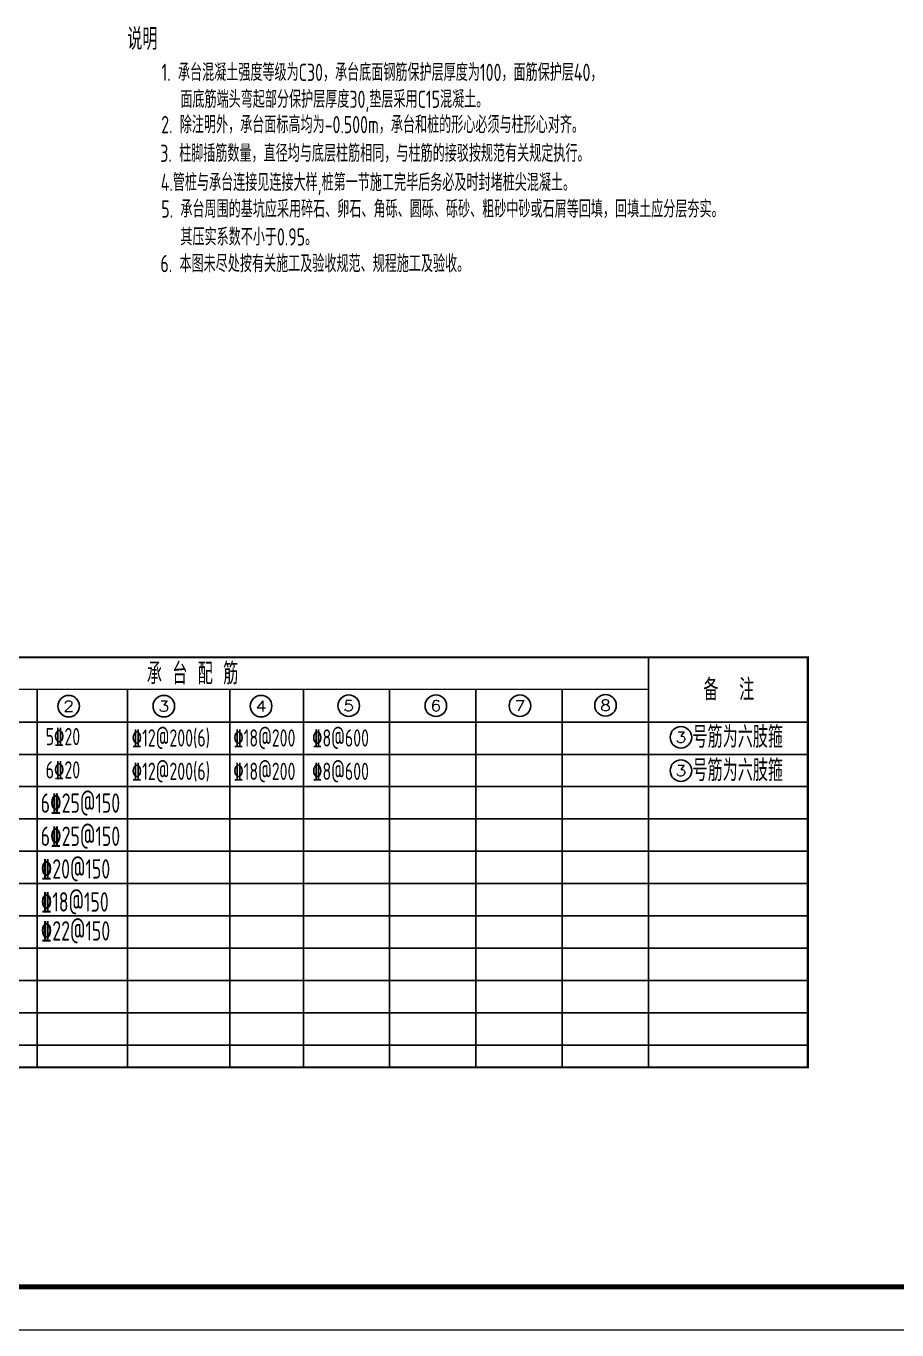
# Model space of a CAD drawing. Extents: x 3968514 to 5230306, y -516551 to -228246.
# Drawn here: x 4421007 to 4441204, y -359553 to -329294 of the extents above; entities that cross this region are included whole.
import ezdxf
from ezdxf.enums import TextEntityAlignment as Align

# ---------------------------------------------------------------- set-up
doc = ezdxf.new("R2010")
doc.units = 0
doc.header["$LTSCALE"] = 1000
doc.header["$MEASUREMENT"] = 0
doc.layers.add('FRAME', color=3, linetype='Continuous', lineweight=18)
doc.layers.add('PUB_TEXT', color=7, linetype='Continuous')
doc.styles.add('_HZTXT', font='simplex.shx', dxfattribs={"width": 0.8, "bigfont": 'hztxt.shx'})
doc.styles.add('COMP', font='complex', dxfattribs={"bigfont": 'hztxt'})
doc.styles.add('TSSD_REIN', font='Tssdeng.shx', dxfattribs={"width": 0.7, "bigfont": 'hztxt.shx'})

# ---------------------------------------------------------------- blocks, each defined once
blk = doc.blocks.new('A$C0B803521')
at = {"layer": 'FRAME', "lineweight": 140}
blk.add_line((-97543, 35252), (-16943, 35252), dxfattribs=at)
at = {"layer": 'FRAME', "lineweight": 18}
blk.add_line((-100043, 34252), (-15943, 34252), dxfattribs=at)

msp = doc.modelspace()

# ---------------------------------------------------------------- linework, layer by layer
for centre, start, end in [((4421995.55043, -345077.08246, -1.01388), 0, 180), ((4424202.9496, -345077.08246, -1.01388), 0, 180), ((4426457.16125, -345077.07754, -1.01388), 0, 180), ((4428490.42567, -345067.09755, -1.01388), 0, 180), ((4430511.61009, -345067.09755, -1.01388), 0, 180), ((4432460.42379, -345067.09755, -1.01388), 0, 180), ((4434445.46859, -345058.41876, -1.01388), 0, 180), ((4421995.55043, -345077.08246, -1.01388), 180, 0), ((4424202.9496, -345077.08246, -1.01388), 180, 0), ((4426457.16125, -345077.07754, -1.01388), 180, 0), ((4428490.42567, -345067.09755, -1.01388), 180, 0), ((4430511.61009, -345067.09755, -1.01388), 180, 0), ((4432460.42379, -345067.09755, -1.01388), 180, 0), ((4434445.46859, -345058.41876, -1.01388), 180, 0), ((4436194.96328, -345799.46897, -0.34445), 0, 180), ((4436194.96328, -345799.46897, -0.34445), 180, 0), ((4436194.96328, -346573.69062, -0.34445), 0, 180), ((4436194.96328, -346573.69062, -0.34445), 180, 0)]:
    msp.add_arc(centre, 250, start, end)
at = {"layer": 'PUB_TEXT', "color": 3}
for p, q in [((4435439.28601, -343935.17323, -1.01388), (4435439.28601, -353448.00406, 0.40555)), ((4404639.53516, -344695.15321, -1.01388), (4435439.28601, -344685.17323, -1.01388)), ((4421261.85814, -344695.15321, -1.01388), (4421261.85814, -353457.98405, 0.40555)), ((4423357.99226, -344695.15321, -1.01388), (4423357.99226, -353457.98405, 0.40555)), ((4425731.18673, -344695.15321, -1.01388), (4425731.18673, -353457.98405, 0.40555)), ((4427439.28601, -344685.17323, -1.01388), (4427439.28601, -353448.00406, 0.40555)), ((4429439.03685, -344685.17323, -1.01388), (4429439.03685, -353448.00406, 0.40555)), ((4431438.78769, -344685.17323, -1.01388), (4431438.78769, -353448.00406, 0.40555)), ((4433438.78769, -344686.4695, -1.01388), (4433438.78769, -353449.30034, 0.40555)), ((4397639.53516, -345445.15321, -1.01388), (4439139.53516, -345445.15321, -1.01388)), ((4397639.53516, -345445.15321, -0.76388), (4439139.53516, -345445.15321, -0.76388)), ((4397639.53516, -346195.15321, -0.79722), (4439139.53516, -346195.15321, -0.79722)), ((4397639.53516, -346945.15321, -0.59445), (4439139.53516, -346945.15321, -0.59445)), ((4397639.53516, -347695.15321, -0.59445), (4439139.53516, -347695.15321, -0.59445)), ((4397639.53516, -348445.15321, -0.59445), (4439139.53516, -348445.15321, -0.59445)), ((4397639.53516, -349195.15321, -0.59445), (4439139.53516, -349195.15321, -0.59445)), ((4397639.53516, -349945.15321, -0.59445), (4439139.53516, -349945.15321, -0.59445)), ((4397639.53516, -350695.15321, -1.09445), (4439139.53516, -350695.15321, -1.09445)), ((4397639.53516, -351445.15321, -0.59445), (4439139.53516, -351445.15321, -0.59445)), ((4397639.53516, -352195.15321, -0.59445), (4439139.53516, -352195.15321, -0.59445)), ((4397639.53516, -352945.15321, -0.59445), (4439139.53516, -352945.15321, -0.59445)), ((4397639.53516, -353457.98405, -0.59445), (4439139.53516, -353457.98405, -0.59445))]:
    msp.add_line(p, q, dxfattribs=at)
at = {"layer": 'PUB_TEXT', "color": 3, "const_width": 50, "elevation": -0.59445}
msp.add_lwpolyline([(4397639.53516, -343945.15321), (4439139.53516, -343945.15321), (4439139.53516, -353457.98405), (4397639.53516, -353457.98405)], close=True, dxfattribs=at)

# ---------------------------------------------------------------- block references
msp.add_blockref('A$C0B803521', (4490764.12454, -393805.3043))

# ---------------------------------------------------------------- texts
at = {"color": 7, "style": 'TSSD_REIN', "width": 0.7}
for s, p in [('1. 承台混凝土强度等级为C30，承台底面钢筋保护层厚度为100，面筋保护层40，', (4424147.44251, -330567.22655)), ('面底筋端头弯起部分保护层厚度30,垫层采用C15混凝土。', (4424585.68346, -331192.11134)), ('2. 除注明外，承台面标高均为-0.500m，承台和桩的形心必须与柱形心对齐。', (4424141.32654, -331781.15974)), ('3. 柱脚插筋数量，直径均与底层柱筋相同，与柱筋的接驳按规范有关规定执行。', (4424119.39924, -332445.82403)), ('4.管桩与承台连接见连接大样,桩第一节施工完毕后务必及时封堵桩尖混凝土。', (4424130.16531, -333122.01603)), ('5. 承台周围的基坑应采用碎石、卵石、角砾、圆砾、砾砂、粗砂中砂或石屑等回填，回填土应分层夯实。', (4424142.49985, -333739.00003)), ('其压实系数不小于0.95。', (4424585.68346, -334386.34093)), ('6. 本图未尽处按有关施工及验收规范、规程施工及验收。', (4424122.905, -335005.88648))]:
    msp.add_text(s, height=400, dxfattribs=at).set_placement(p)
at = {"style": 'TSSD_REIN', "width": 0.7}
for s, p in [('%%13212@200(6)', (4423457.85655, -346015.28374, -1000.79722)), ('%%13218@200', (4425813.32935, -346015.28374, -1000.79722)), ('%%1328@600', (4427641.45879, -346015.28374, -1000.79722)), ('5%%13220', (4421462.45697, -345982.4381, -1000.79722)), ('6%%13220', (4421462.45697, -346756.65976, -1000.79722)), ('%%13212@200(6)', (4423457.85655, -346789.50539, -1000.79722)), ('%%13218@200', (4425813.32935, -346789.50539, -1000.79722)), ('%%1328@600', (4427641.45879, -346789.50539, -1000.79722))]:
    msp.add_text(s, height=400, dxfattribs=at).set_placement(p)
at = {"style": 'COMP'}
for tag, width, p, p2 in [('2', 1.5, (4421870.55043, -345202.08246, -1.01388), (4422120.55043, -345202.08246, -1.01388)), ('3', 1.5, (4424077.9496, -345202.08246, -1.01388), (4424327.9496, -345202.08246, -1.01388)), ('4', 1.3125, (4426332.16125, -345202.07754, -1.01388), (4426582.16125, -345202.07754, -1.01388)), ('5', 1.5, (4428365.42567, -345192.09755, -1.01388), (4428615.42567, -345192.09755, -1.01388)), ('6', 1.5, (4430386.61009, -345192.09755, -1.01388), (4430636.61009, -345192.09755, -1.01388)), ('7', 1.5, (4432335.42379, -345192.09755, -1.01388), (4432585.42379, -345192.09755, -1.01388)), ('8', 1.5, (4434320.46859, -345183.41876, -1.01388), (4434570.46859, -345183.41876, -1.01388)), ('3', 1.5, (4436069.96328, -345924.46897, -0.34445), (4436319.96328, -345924.46897, -0.34445)), ('3', 1.5, (4436069.96328, -346698.69062, -0.34445), (4436319.96328, -346698.69062, -0.34445))]:
    msp.add_attdef(tag, text='1', height=250, dxfattribs=dict(at, width=width)).set_placement(p, p2, align=Align.FIT)
at = {"layer": 'PUB_TEXT', "width": 0.7}
for s, height, style, p in [('说明', 500, 'TSSD_REIN', (4423353.13341, -329845.15286)), ('承 台 配 筋', 500, '_HZTXT', (4423807.81908, -344570.15321, -1.01388)), ('备  注', 500, '_HZTXT', (4436714.63791, -344945.15321, -1.01388)), ('号筋为六肢箍', 500, 'TSSD_REIN', (4436462.20539, -346042.53972, -0.34445)), ('号筋为六肢箍', 500, 'TSSD_REIN', (4436462.20539, -346816.76137, -0.34445)), ('6%%13225@150', 450, 'TSSD_REIN', (4421345.13924, -347551.42408, -1000.79722)), ('6%%13225@150', 450, 'TSSD_REIN', (4421345.13924, -348320.58802, -1000.79722)), ('%%13220@150', 450, 'TSSD_REIN', (4421345.13924, -349079.96554, -1000.79722)), ('%%13218@150', 450, 'TSSD_REIN', (4421345.13924, -349845.44422, -1000.79722)), ('%%13222@150', 450, 'TSSD_REIN', (4421345.13924, -350517.25823, -1000.79722))]:
    msp.add_text(s, height=height, dxfattribs=dict(at, style=style)).set_placement(p)

doc.saveas('drawing.dxf')
